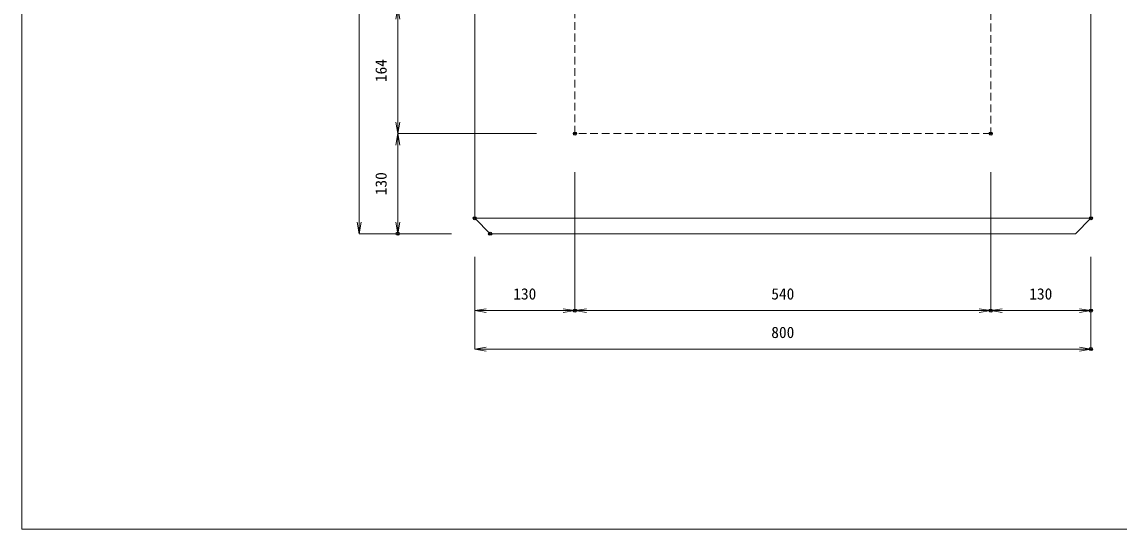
# Model space of a CAD drawing. Units: millimetres, scale not verified. Extents: x -4245 to -355, y 632 to 3472.
# Drawn here: x -4245 to -2821, y 632 to 1291 of the extents above; entities that cross this region are included whole.
import ezdxf
from ezdxf.enums import TextEntityAlignment as Align

# ---------------------------------------------------------------- set-up
doc = ezdxf.new("R2010")
doc.units = ezdxf.units.MM
doc.header["$LTSCALE"] = 20
doc.header["$PDMODE"] = 32
doc.header["$PDSIZE"] = 4
doc.linetypes.add('USER1', pattern=[0.75, 0.5, -0.25])
for name, color, linetype, lineweight in [('0-1_TITLE', 7, 'Continuous', 18), ('0-3_KIJUN', 3, 'Continuous', 18), ('0-5_SUNPO', 3, 'Continuous', 18), ('0-9__0-0_0', 7, 'Continuous', 18)]:
    doc.layers.add(name, color=color, linetype=linetype, lineweight=lineweight)
doc.layers.add('0-A__0-2_DEFPOINTS', color=7, linetype='Continuous')
doc.styles.add('ＭＳ ゴシック', font='')
doc.styles.get('ＭＳ ゴシック').set_extended_font_data('MS Gothic')

# ---------------------------------------------------------------- blocks, each defined once
blk = doc.blocks.new('_OPEN')
at = {"layer": '0-9__0-0_0'}
blk.add_line((0, 0), (-1, 0), dxfattribs=at)
blk.add_lwpolyline([(-1, 0.167), (0, 0), (-1, -0.167)], dxfattribs=at)
blk = doc.blocks.new('_D7')
at = {"layer": '0-5_SUNPO'}
for p, q in [((667.95, 809.88), (487.95, 809.88)), ((487.95, 794.88), (487.95, 694.88)), ((557.95, 679.88), (487.95, 679.88))]:
    blk.add_line(p, q, dxfattribs=at)
at = {"layer": '0-A__0-2_DEFPOINTS'}
for p in [(717.95, 809.88), (487.95, 679.88), (607.95, 679.88)]:
    blk.add_point(p, dxfattribs=at)
at = {"layer": '0-5_SUNPO', "xscale": 15, "yscale": 15}
for p, rotation in [((487.95, 809.88), 90), ((487.95, 679.88), 270)]:
    blk.add_blockref('_OPEN', p, dxfattribs=dict(at, rotation=rotation))
at = {"layer": '0-5_SUNPO', "color": 7, "style": 'ＭＳ ゴシック'}
blk.add_text('130', height=14.66, rotation=90, dxfattribs=at).set_placement((477.95, 729.88), align=Align.BOTTOM_LEFT)
blk = doc.blocks.new('_D8')
at = {"layer": '0-5_SUNPO'}
for p, q in [((717.95, 759.88), (717.95, 579.88)), ((587.95, 649.88), (587.95, 579.88)), ((602.95, 579.88), (702.95, 579.88))]:
    blk.add_line(p, q, dxfattribs=at)
at = {"layer": '0-A__0-2_DEFPOINTS'}
for p in [(717.95, 809.88), (587.95, 699.88), (717.95, 579.88)]:
    blk.add_point(p, dxfattribs=at)
at = {"layer": '0-5_SUNPO', "xscale": 15, "yscale": 15, "rotation": 180}
blk.add_blockref('_OPEN', (587.95, 579.88), dxfattribs=at)
at = {"layer": '0-5_SUNPO', "xscale": 15, "yscale": 15}
blk.add_blockref('_OPEN', (717.95, 579.88), dxfattribs=at)
at = {"layer": '0-5_SUNPO', "color": 7, "style": 'ＭＳ ゴシック'}
blk.add_text('130', height=14.66, dxfattribs=at).set_placement((637.95, 589.88), align=Align.BOTTOM_LEFT)
blk = doc.blocks.new('_D9')
at = {"layer": '0-5_SUNPO'}
for p, q in [((717.95, 759.88), (717.95, 579.88)), ((1257.95, 759.88), (1257.95, 579.88)), ((732.95, 579.88), (1242.95, 579.88))]:
    blk.add_line(p, q, dxfattribs=at)
at = {"layer": '0-A__0-2_DEFPOINTS'}
for p in [(717.95, 809.88), (1257.95, 809.88), (1257.95, 579.88)]:
    blk.add_point(p, dxfattribs=at)
at = {"layer": '0-5_SUNPO', "xscale": 15, "yscale": 15, "rotation": 180}
blk.add_blockref('_OPEN', (717.95, 579.88), dxfattribs=at)
at = {"layer": '0-5_SUNPO', "xscale": 15, "yscale": 15}
blk.add_blockref('_OPEN', (1257.95, 579.88), dxfattribs=at)
at = {"layer": '0-5_SUNPO', "color": 7, "style": 'ＭＳ ゴシック'}
blk.add_text('540', height=14.66, dxfattribs=at).set_placement((972.95, 589.88), align=Align.BOTTOM_LEFT)
blk = doc.blocks.new('_D10')
at = {"layer": '0-5_SUNPO'}
for p, q in [((1257.95, 759.88), (1257.95, 579.88)), ((1387.95, 649.88), (1387.95, 579.88)), ((1272.95, 579.88), (1372.95, 579.88))]:
    blk.add_line(p, q, dxfattribs=at)
at = {"layer": '0-A__0-2_DEFPOINTS'}
for p in [(1257.95, 809.88), (1387.95, 699.88), (1387.95, 579.88)]:
    blk.add_point(p, dxfattribs=at)
at = {"layer": '0-5_SUNPO', "xscale": 15, "yscale": 15, "rotation": 180}
blk.add_blockref('_OPEN', (1257.95, 579.88), dxfattribs=at)
at = {"layer": '0-5_SUNPO', "xscale": 15, "yscale": 15}
blk.add_blockref('_OPEN', (1387.95, 579.88), dxfattribs=at)
at = {"layer": '0-5_SUNPO', "color": 7, "style": 'ＭＳ ゴシック'}
blk.add_text('130', height=14.66, dxfattribs=at).set_placement((1307.95, 589.88), align=Align.BOTTOM_LEFT)
blk = doc.blocks.new('_D11')
at = {"layer": '0-5_SUNPO'}
for p, q in [((587.95, 649.88), (587.95, 529.88)), ((1387.95, 649.88), (1387.95, 529.88)), ((602.95, 529.88), (1372.95, 529.88))]:
    blk.add_line(p, q, dxfattribs=at)
at = {"layer": '0-A__0-2_DEFPOINTS'}
for p in [(587.95, 699.88), (1387.95, 699.88), (1387.95, 529.88)]:
    blk.add_point(p, dxfattribs=at)
at = {"layer": '0-5_SUNPO', "xscale": 15, "yscale": 15, "rotation": 180}
blk.add_blockref('_OPEN', (587.95, 529.88), dxfattribs=at)
at = {"layer": '0-5_SUNPO', "xscale": 15, "yscale": 15}
blk.add_blockref('_OPEN', (1387.95, 529.88), dxfattribs=at)
at = {"layer": '0-5_SUNPO', "color": 7, "style": 'ＭＳ ゴシック'}
blk.add_text('800', height=14.66, dxfattribs=at).set_placement((972.95, 539.88), align=Align.BOTTOM_LEFT)
blk = doc.blocks.new('_D16')
at = {"layer": '0-5_SUNPO'}
for p, q in [((937.95, 973.88), (487.95, 973.88)), ((487.95, 824.88), (487.95, 958.88)), ((667.95, 809.88), (487.95, 809.88))]:
    blk.add_line(p, q, dxfattribs=at)
at = {"layer": '0-A__0-2_DEFPOINTS'}
for p in [(487.95, 973.88), (987.95, 973.88), (717.95, 809.88)]:
    blk.add_point(p, dxfattribs=at)
at = {"layer": '0-5_SUNPO', "xscale": 15, "yscale": 15}
for p, rotation in [((487.95, 973.88), 90), ((487.95, 809.88), 270)]:
    blk.add_blockref('_OPEN', p, dxfattribs=dict(at, rotation=rotation))
at = {"layer": '0-5_SUNPO', "color": 7, "style": 'ＭＳ ゴシック'}
blk.add_text('164', height=14.66, rotation=90, dxfattribs=at).set_placement((477.95, 876.88), align=Align.BOTTOM_LEFT)
blk = doc.blocks.new('_D19')
at = {"layer": '0-5_SUNPO'}
for p, q in [((537.95, 1693.88), (437.95, 1693.88)), ((437.95, 694.88), (437.95, 1678.88)), ((557.95, 679.88), (437.95, 679.88))]:
    blk.add_line(p, q, dxfattribs=at)
at = {"layer": '0-A__0-2_DEFPOINTS'}
for p in [(437.95, 1693.88), (587.95, 1693.88), (607.95, 679.88)]:
    blk.add_point(p, dxfattribs=at)
at = {"layer": '0-5_SUNPO', "xscale": 15, "yscale": 15}
for p, rotation in [((437.95, 1693.88), 90), ((437.95, 679.88), 270)]:
    blk.add_blockref('_OPEN', p, dxfattribs=dict(at, rotation=rotation))
at = {"layer": '0-5_SUNPO', "color": 7, "style": 'ＭＳ ゴシック'}
blk.add_text('1014', height=14.66, rotation=90, dxfattribs=at).set_placement((427.95, 1166.88), align=Align.BOTTOM_LEFT)

msp = doc.modelspace()

# ---------------------------------------------------------------- linework, layer by layer
at = {"layer": '0-1_TITLE', "color": 2}
msp.add_lwpolyline([(-4245.22, 632.22), (-355.22, 632.22), (-355.22, 3472.22), (-4245.22, 3472.22)], close=True, dxfattribs=at)
at = {"layer": '0-3_KIJUN', "color": 7}
msp.add_line((-2857.27, 1036.19), (-3657.27, 1036.19), dxfattribs=at)
msp.add_lwpolyline([(-3007.27, 1949.19), (-2920.27, 1949.19), (-2917.27, 2030.19), (-2857.27, 2030.19), (-2857.27, 1036.19), (-2877.27, 1016.19), (-3637.27, 1016.19), (-3657.27, 1036.19), (-3657.27, 2030.19), (-3597.27, 2030.19), (-3594.27, 1949.19), (-3507.27, 1949.19), (-3507.27, 1799.19), (-3502.27, 1555.19)], dxfattribs=at)
at = {"layer": '0-3_KIJUN', "color": 7, "linetype": 'USER1'}
msp.add_lwpolyline([(-2987.27, 1949.19), (-2987.27, 1146.19), (-3527.27, 1146.19), (-3527.27, 1949.19)], dxfattribs=at)

# ---------------------------------------------------------------- block references
at = {"layer": '0-5_SUNPO'}
for name in ['_D19', '_D16', '_D7', '_D8', '_D9', '_D10', '_D11']:
    msp.add_blockref(name, (-4245.22, 336.31), dxfattribs=at)

doc.saveas('drawing.dxf')
